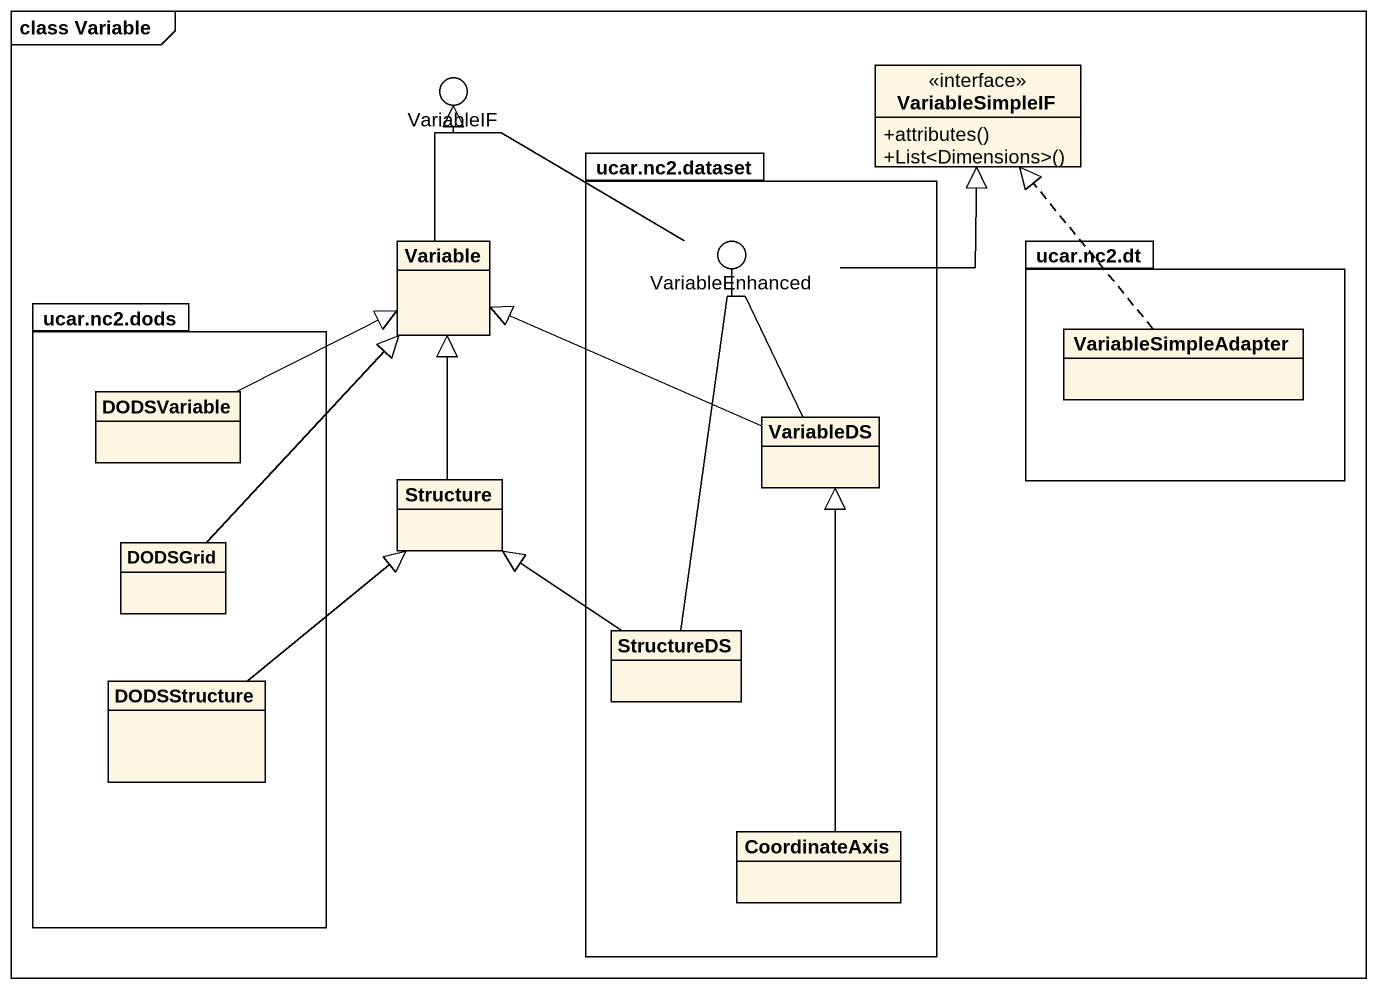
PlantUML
@startuml
mainframe class Variable
allowmixing
hide circle
hide empty members
skinparam classAttributeIconSize 0
() VariableIF
interface VariableSimpleIF {
  +attributes()
  +List<Dimensions>()
}
package "ucar.nc2.dataset" as ucar_nc2_dataset {
  class VariableDS
  class StructureDS
  class CoordinateAxis
}
class Variable
() VariableEnhanced
package "ucar.nc2.dt" as ucar_nc2_dt {
  class VariableSimpleAdapter
}
package "ucar.nc2.dods" as ucar_nc2_dods {
  class DODSVariable
  class DODSGrid
  class DODSStructure
}
class Structure
ucar_nc2_dataset -up- VariableEnhanced
Variable -up- VariableIF
VariableEnhanced -left-|> VariableIF
VariableEnhanced -right-|> VariableSimpleIF
VariableSimpleAdapter .up.|> VariableSimpleIF
DODSVariable -right-|> Variable
VariableDS -left-|> Variable
VariableDS -up- VariableEnhanced
Structure -up-|> Variable
DODSGrid -up-|> Variable
DODSStructure -up-|> Structure
StructureDS -up- VariableEnhanced
StructureDS -up-|> Structure
CoordinateAxis -up-|> VariableDS
@enduml
